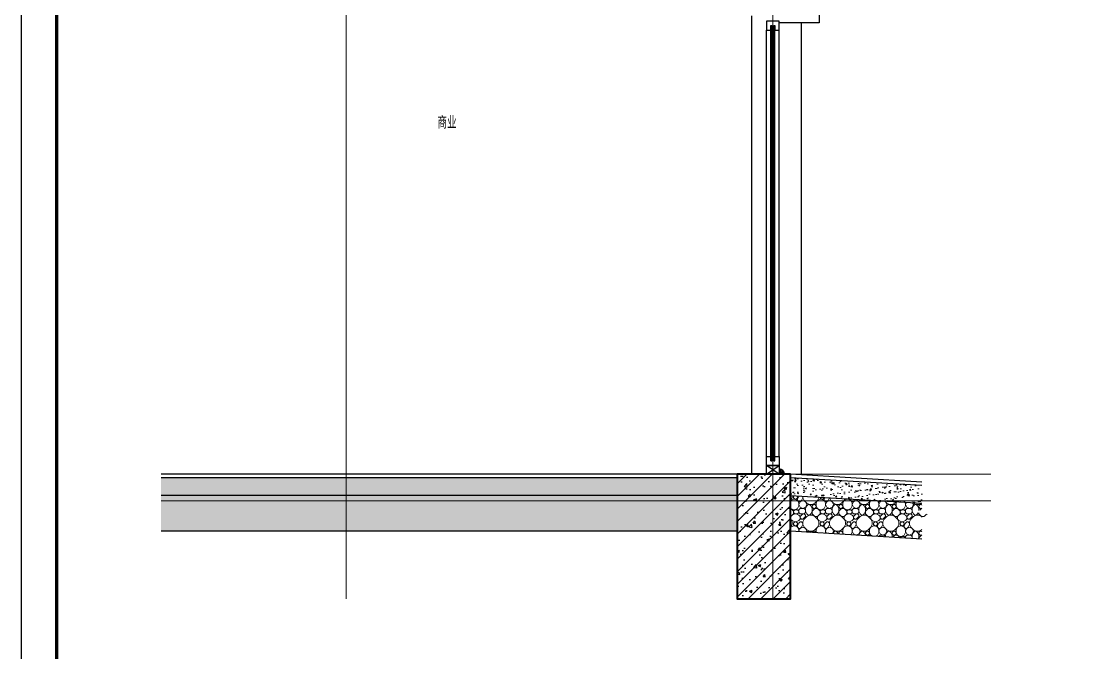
# Model space of a CAD drawing. Extents: x 1188826 to 1909461, y 608442 to 1651179.
# Drawn here: x 1278970 to 1284910, y 625686 to 629241 of the extents above; entities that cross this region are included whole.
import ezdxf

# ---------------------------------------------------------------- set-up
doc = ezdxf.new("R2010")
doc.units = 0
doc.header["$LTSCALE"] = 1000
doc.header["$MEASUREMENT"] = 0
doc.linetypes.add('ACAD_ISO10W100', pattern=[18.5, 12, -3, 0.5, -3])
doc.linetypes.add('DOTE', pattern=[2.42, 2, -0.2, 0.02, -0.2])
for name, color, linetype in [('A-HATC(填充)', 8, 'Continuous'), ('A-HATH(填充)', 8, 'Continuous'), ('A-LM-W(窗框)', 146, 'Continuous'), ('A-WA-M(面层)', 43, 'Continuous'), ('PUB_TEXT', 4, 'Continuous'), ('图框', 140, 'Continuous'), ('辅助线', 251, 'Continuous')]:
    doc.layers.add(name, color=color, linetype=linetype)
for name, color, linetype, lineweight in [('DOTE', 19, 'DOTE', 9), ('PUB_HATCH', 8, 'Continuous', 9), ('WALL', 9, 'Continuous', 40)]:
    doc.layers.add(name, color=color, linetype=linetype, lineweight=lineweight)
doc.styles.add('TXT', font='simplex.shx', dxfattribs={"width": 0.8, "bigfont": 'hztxt.shx'})

msp = doc.modelspace()

# ---------------------------------------------------------------- hatches: boundary and pattern name
at = {"layer": 'A-HATC(填充)'}
h = msp.add_hatch(dxfattribs=at)
h.set_pattern_fill('AR-SAND', color=256)
h.set_pattern_definition([(37.5, (1690050.151, 832758.1106), (-0.080001565, 2.447066187), [0, -1.9304, 0, -2.159, 0, -2.06375]), (7.5, (1690050.151, 832758.1106), (2.247616416, 3.584125503), [0, -1.0414, 0, -1.7399, 0, -0.66675]), (327.5, (1690048.5888, 832758.1106), (3.954961851, 0.007185923), [0, -0.635, 0, -2.286, 0, -2.9845]), (317.5, (1690048.5888, 832758.1106), (3.817782262, 1.114646616), [0, -0.3175, 0, -1.4986, 0, -1.7145])])
h.paths.add_polyline_path([(1283234.3, 626696.1), (1283234.3, 626691.1), (1283264.3, 626691.1, 0.414214), (1283234.3, 626721.1)])
at = {"layer": 'A-HATH(填充)'}
h = msp.add_hatch(dxfattribs=at)
h.set_pattern_fill('钢筋混凝土', color=256, scale=20, style=0)
h.set_pattern_definition([(45, (-29528.207, 9195.664), (-35.355339, 35.355339), []), (50, (-29528.21, 9195.66), (143.4520365, -12.550427), [15, -165]), (355, (-29528.2, 9195.66), (-27.750267, 150.438427), [12, -132]), (100.4514, (-29516.25, 9194.62), (115.701876, 137.887908), [12.748038, -140.228422]), (46.1842, (-29528.2, 9235.66), (213.44821, -33.103803), [22.5, -247.5]), (96.6356, (-29510.42, 9232.9), (186.93254, 194.823574), [19.122058, -210.3426]), (351.1842, (-29528.2, 9235.66), (186.93239, 194.82372), [18, -198]), (21, (-29508.21, 9225.66), (119.38141, -80.523778), [15, -165]), (326, (-29508.2, 9225.66), (48.663066, 145.030009), [12, -132]), (71.4514, (-29498.26, 9218.95), (168.044526, 64.5061), [12.748038, -140.228422]), (37.5, (-29528.207, 9195.664), (2.431971, 66.5787708), [0, -130.4, 0, -134, 0, -132.5]), (7.5, (-29528.21, 9195.664), (52.6139075, 78.8823424), [0, -76.4, 0, -127.4, 0, -50.5]), (327.5, (-29572.807, 9195.664), (106.7644872, -4.5109743), [0, -50, 0, -156, 0, -207]), (317.5, (-29592.81, 9195.66), (116.637234, 20.0209965), [0, -65, 0, -103.6, 0, -147])])
h.paths.add_polyline_path([(1283299.3, 626691.1), (1282999.3, 626691.1), (1282999.3, 625991.1), (1283299.3, 625991.1)])
at = {"layer": 'PUB_HATCH', "linetype": 'Continuous'}
h = msp.add_hatch(dxfattribs=at)
h.set_pattern_fill('混凝土', color=256, scale=10, style=0)
h.set_pattern_definition([(50, (801923.405, 262073.11), (71.726018, -6.2752135), [7.5, -82.5]), (355, (801923.405, 262073.11), (-13.875133, 75.219213), [6, -66]), (100.4514, (801929.38, 262072.59), (57.850938, 68.943954), [6.374019, -70.114211]), (46.1842, (801923.405, 262093.11), (106.724105, -16.551901), [11.25, -123.75]), (96.6356, (801932.3, 262091.73), (93.46627, 97.411787), [9.561029, -105.1713]), (351.1842, (801923.4, 262093.11), (93.466195, 97.41186), [9, -99]), (21, (801933.405, 262088.11), (59.690705, -40.261889), [7.5, -82.5]), (326, (801933.405, 262088.11), (24.331533, 72.5150045), [6, -66]), (71.4514, (801938.38, 262084.756), (84.022263, 32.25305), [6.374019, -70.114211]), (37.5, (801923.405, 262073.11), (1.2159855, 33.2893854), [0, -65.2, 0, -67, 0, -66.25]), (7.5, (801923.405, 262073.11), (26.3069537, 39.4411712), [0, -38.2, 0, -63.7, 0, -25.25]), (327.5, (801901.105, 262073.11), (53.3822436, -2.2554872), [0, -25, 0, -78, 0, -103.5]), (317.5, (801891.105, 262073.11), (58.318617, 10.0104982), [0, -32.5, 0, -51.8, 0, -73.5])])
h.paths.add_polyline_path([(1279757.5, 626671.1), (1279757.5, 626571.1), (1282999.3, 626571.1), (1282999.3, 626671.1)])
h = msp.add_hatch(dxfattribs=at)
h.set_pattern_fill('混凝土', color=256, scale=10, style=0)
h.set_pattern_definition([(50, (749967.32, 262073.11), (71.726018, -6.2752135), [7.5, -82.5]), (355, (749967.32, 262073.11), (-13.875133, 75.219213), [6, -66]), (100.4514, (749973.3, 262072.59), (57.850938, 68.943954), [6.374019, -70.114211]), (46.1842, (749967.32, 262093.11), (106.724105, -16.551901), [11.25, -123.75]), (96.6356, (749976.22, 262091.73), (93.46627, 97.411787), [9.561029, -105.1713]), (351.1842, (749967.32, 262093.11), (93.466195, 97.41186), [9, -99]), (21, (749977.32, 262088.11), (59.690705, -40.261889), [7.5, -82.5]), (326, (749977.32, 262088.11), (24.331533, 72.5150045), [6, -66]), (71.4514, (749982.296, 262084.756), (84.022263, 32.25305), [6.374019, -70.114211]), (37.5, (749967.321, 262073.11), (1.2159855, 33.2893854), [0, -65.2, 0, -67, 0, -66.25]), (7.5, (749967.32, 262073.11), (26.3069537, 39.4411712), [0, -38.2, 0, -63.7, 0, -25.25]), (327.5, (749945.021, 262073.11), (53.3822436, -2.2554872), [0, -25, 0, -78, 0, -103.5]), (317.5, (749935.02, 262073.11), (58.318617, 10.0104982), [0, -32.5, 0, -51.8, 0, -73.5])])
h.paths.add_polyline_path([(1283299.3, 626570.9), (1283299.3, 626671.1), (1284037.4, 626627.7), (1284037.4, 626527.5)])
h = msp.add_hatch(dxfattribs=at)
h.set_pattern_fill('卵石砌体', color=256, scale=20, style=0)
h.set_pattern_definition([(0, (802028.4, 262073.11), (0, 150), [7.5, -22.5, 7.5, -112.5]), (0, (802065.9, 262088.11), (0, 150), [7.5, -142.5]), (0, (801990.9, 262103.11), (0, 150), [15, -135]), (0, (801953.4, 262110.61), (0, 150), [22.5, -127.5]), (0, (802028.4, 262118.11), (0, 150), [15, -15, 22.5, -97.5]), (0, (802020.9, 262140.61), (0, 150), [22.5, -127.5]), (0, (801983.4, 262148.11), (0, 150), [22.5, -52.5, 22.5, -52.5]), (0, (801953.4, 262170.61), (0, 150), [22.5, -7.5, 7.5, -112.5]), (0, (802050.9, 262185.61), (0, 150), [7.5, -142.5]), (0, (802020.9, 262200.61), (0, 150), [15, -135]), (90, (801923.4, 262208.11), (-150, 9e-15), [15, -135]), (90, (801938.4, 262103.11), (-150, 9e-15), [7.5, -15, 22.5, -105]), (90, (801975.9, 262118.11), (-150, 9e-15), [30, -7.5, 7.5, -105]), (90, (801998.4, 262155.61), (-150, 9e-15), [22.5, -127.5]), (90, (802005.9, 262088.11), (-150, 9e-15), [15, -135]), (90, (802013.4, 262208.11), (-150, 9e-15), [15, -135]), (90, (802020.9, 262118.11), (-150, 9e-15), [15, -75, 7.5, -52.5]), (90, (802043.4, 262193.11), (-150, 9e-15), [7.5, -7.5, 7.5, -127.5]), (90, (802050.9, 262125.61), (-150, 9e-15), [15, -22.5, 15, -97.5]), (90, (802058.4, 262088.11), (-150, 9e-15), [15, -135]), (45, (801930.9, 262088.11), (9e-15, 150), [21.21315, -42.426404, 31.8198, -116.672678]), (45, (801923.4, 262088.11), (9e-15, 150), [21.213203, -190.91883]), (45, (802005.9, 262103.11), (9e-15, 150), [21.213203, -190.91883]), (45, (801990.9, 262178.11), (9e-15, 150), [21.213203, -190.91883]), (45, (802058.4, 262103.11), (9e-15, 150), [21.213203, -190.91883]), (45, (801930.9, 262118.11), (9e-15, 150), [10.6066, -201.52542]), (45, (801945.9, 262163.11), (9e-15, 150), [10.6066, -201.52542]), (45, (801960.9, 262110.61), (9e-15, 150), [10.6066, -201.52542]), (45, (801975.9, 262163.11), (9e-15, 150), [10.6066, -201.52542]), (45, (802020.9, 262133.11), (9e-15, 150), [10.6066, -201.52542]), (45, (802020.9, 262215.61), (9e-15, 150), [10.6066, -201.52542]), (45, (802035.9, 262200.61), (9e-15, 150), [10.6066, -201.52542]), (45, (802043.4, 262118.11), (9e-15, 150), [10.6066, -201.52542]), (45, (802050.9, 262080.61), (9e-15, 150), [10.6066, -201.52542]), (45, (802050.9, 262140.61), (9e-15, 150), [10.6066, -201.52542]), (45, (802050.9, 262215.61), (9e-15, 150), [10.6066, -201.52542]), (45, (802058.4, 262185.61), (9e-15, 150), [10.6066, -201.52542]), (135, (802028.4, 262200.61), (-150, 9e-15), [10.6066, -201.52542]), (135, (802043.4, 262215.61), (-150, 9e-15), [10.6066, -201.52542]), (135, (802050.9, 262185.61), (-150, 9e-15), [10.6066, -201.52542]), (135, (802073.4, 262215.61), (-150, 9e-15), [10.6066, -201.52542]), (135, (801998.4, 262163.11), (-150, 9e-15), [10.6066, -201.52542]), (135, (801983.4, 262148.11), (-150, 9e-15), [10.6066, -201.52542]), (135, (801938.4, 262110.61), (-150, 9e-15), [10.6066, -201.52542]), (135, (801953.4, 262110.61), (-150, 9e-15), [10.6066, -201.52542]), (135, (801968.4, 262163.11), (-150, 9e-15), [10.6066, -201.52542]), (135, (801938.4, 262140.61), (-150, 9e-15), [10.6066, -201.52542]), (135, (802028.4, 262118.11), (-150, 9e-15), [10.6066, -201.52542]), (135, (802050.9, 262133.11), (-150, 9e-15), [10.6066, -201.52542]), (135, (802058.4, 262103.11), (-150, 9e-15), [10.6066, -201.52542]), (135, (802058.4, 262118.11), (-150, 9e-15), [10.6066, -201.52542]), (135, (802065.9, 262088.11), (-150, 9e-15), [10.6066, -201.52542]), (135, (801945.9, 262178.11), (-150, 9e-15), [21.213203, -190.91883]), (135, (802020.9, 262133.11), (-150, 9e-15), [21.213203, -190.91883]), (135, (802013.4, 262080.61), (-150, 9e-15), [53.03301, -159.099024]), (26.565051, (801923.405, 262148.11), (149.999999, 1e-06), [16.77, -318.64018]), (26.565051, (801945.905, 262103.11), (149.999999, 1e-06), [16.77, -318.64018]), (26.565051, (801975.905, 262170.61), (149.999999, 1e-06), [16.77, -318.64018]), (26.565051, (802035.905, 262073.11), (149.999999, 1e-06), [16.77, -318.64018]), (26.565051, (802013.405, 262110.61), (149.999999, 1e-06), [16.77, -318.64018]), (26.565051, (802028.405, 262140.61), (149.999999, 1e-06), [16.77, -318.64018]), (26.565051, (802005.905, 262193.11), (149.999999, 1e-06), [16.77, -318.64018]), (26.565051, (802058.405, 262185.61), (149.999999, 1e-06), [16.77, -318.64018]), (63.434949, (801938.405, 262148.11), (1e-07, 150), [16.77, -318.64018]), (63.434949, (801938.405, 262155.61), (1e-07, 150), [16.77, -318.64018]), (63.434949, (801998.405, 262178.11), (1e-07, 150), [33.54, -301.87018]), (63.434949, (802050.905, 262170.61), (1e-07, 150), [16.77, -318.64018]), (63.434949, (802043.405, 262148.11), (1e-07, 150), [16.77, -318.64018]), (63.434949, (801968.405, 262118.11), (1e-07, 150), [16.77, -318.64018]), (63.434949, (802043.405, 262200.61), (1e-07, 150), [16.77, -318.64018]), (63.434949, (802065.905, 262193.11), (1e-07, 150), [16.77, -318.64018]), (116.565051, (801930.905, 262193.11), (-1e-06, 149.999999), [16.77, -318.64018]), (116.565051, (802013.405, 262073.11), (-1e-06, 149.999999), [16.77, -318.64018]), (116.565051, (801945.905, 262170.61), (-1e-06, 149.999999), [16.77, -318.64018]), (116.565051, (802058.405, 262155.61), (-1e-06, 149.999999), [16.77, -318.64018]), (116.565051, (802005.905, 262148.11), (-1e-06, 149.999999), [16.77, -318.64018]), (116.565051, (802050.905, 262178.11), (-1e-06, 149.999999), [16.77, -318.64018]), (116.565051, (801975.905, 262148.11), (-1e-06, 149.999999), [16.77, -318.64018]), (116.565051, (801945.905, 262118.11), (-1e-06, 149.999999), [16.77, -318.64018]), (153.434949, (801938.405, 262185.61), (-150, 1e-07), [16.77, -318.64018]), (153.434949, (801990.905, 262103.11), (-150, 1e-07), [16.77, -318.64018]), (153.434949, (801960.905, 262170.61), (-150, 1e-07), [16.77, -318.64018]), (153.434949, (802050.905, 262110.61), (-150, 1e-07), [16.77, -318.64018]), (153.434949, (802028.405, 262073.11), (-150, 1e-07), [16.77, -318.64018]), (153.434949, (802043.405, 262193.11), (-150, 1e-07), [16.77, -318.64018]), (153.434949, (802020.905, 262140.61), (-150, 1e-07), [16.77, -318.64018]), (153.434949, (801938.405, 262185.61), (-150, 1e-07), [16.77, -318.64018]), (153.434949, (802073.405, 262148.11), (-150, 1e-07), [16.77, -318.64018]), (243.434949, (801930.905, 262088.11), (-1e-07, -150), [16.77, -318.64018])])
h.paths.add_polyline_path([(1279757.5, 626571.1), (1279757.5, 626371.1), (1282999.3, 626371.1), (1282999.3, 626571.1)])
h = msp.add_hatch(dxfattribs=at)
h.set_pattern_fill('卵石砌体', color=256, scale=20, style=0)
h.set_pattern_definition([(0, (750072.32, 262073.11), (0, 150), [7.5, -22.5, 7.5, -112.5]), (0, (750109.82, 262088.11), (0, 150), [7.5, -142.5]), (0, (750034.82, 262103.11), (0, 150), [15, -135]), (0, (749997.32, 262110.61), (0, 150), [22.5, -127.5]), (0, (750072.32, 262118.11), (0, 150), [15, -15, 22.5, -97.5]), (0, (750064.82, 262140.61), (0, 150), [22.5, -127.5]), (0, (750027.32, 262148.11), (0, 150), [22.5, -52.5, 22.5, -52.5]), (0, (749997.32, 262170.61), (0, 150), [22.5, -7.5, 7.5, -112.5]), (0, (750094.82, 262185.61), (0, 150), [7.5, -142.5]), (0, (750064.82, 262200.61), (0, 150), [15, -135]), (90, (749967.32, 262208.11), (-150, 9e-15), [15, -135]), (90, (749982.32, 262103.11), (-150, 9e-15), [7.5, -15, 22.5, -105]), (90, (750019.82, 262118.11), (-150, 9e-15), [30, -7.5, 7.5, -105]), (90, (750042.32, 262155.61), (-150, 9e-15), [22.5, -127.5]), (90, (750049.82, 262088.11), (-150, 9e-15), [15, -135]), (90, (750057.32, 262208.11), (-150, 9e-15), [15, -135]), (90, (750064.82, 262118.11), (-150, 9e-15), [15, -75, 7.5, -52.5]), (90, (750087.32, 262193.11), (-150, 9e-15), [7.5, -7.5, 7.5, -127.5]), (90, (750094.82, 262125.61), (-150, 9e-15), [15, -22.5, 15, -97.5]), (90, (750102.32, 262088.11), (-150, 9e-15), [15, -135]), (45, (749974.82, 262088.11), (9e-15, 150), [21.21315, -42.426404, 31.8198, -116.672678]), (45, (749967.32, 262088.11), (9e-15, 150), [21.213203, -190.91883]), (45, (750049.82, 262103.11), (9e-15, 150), [21.213203, -190.91883]), (45, (750034.82, 262178.11), (9e-15, 150), [21.213203, -190.91883]), (45, (750102.32, 262103.11), (9e-15, 150), [21.213203, -190.91883]), (45, (749974.82, 262118.11), (9e-15, 150), [10.6066, -201.52542]), (45, (749989.82, 262163.11), (9e-15, 150), [10.6066, -201.52542]), (45, (750004.82, 262110.61), (9e-15, 150), [10.6066, -201.52542]), (45, (750019.82, 262163.11), (9e-15, 150), [10.6066, -201.52542]), (45, (750064.82, 262133.11), (9e-15, 150), [10.6066, -201.52542]), (45, (750064.82, 262215.61), (9e-15, 150), [10.6066, -201.52542]), (45, (750079.82, 262200.61), (9e-15, 150), [10.6066, -201.52542]), (45, (750087.32, 262118.11), (9e-15, 150), [10.6066, -201.52542]), (45, (750094.82, 262080.61), (9e-15, 150), [10.6066, -201.52542]), (45, (750094.82, 262140.61), (9e-15, 150), [10.6066, -201.52542]), (45, (750094.82, 262215.61), (9e-15, 150), [10.6066, -201.52542]), (45, (750102.32, 262185.61), (9e-15, 150), [10.6066, -201.52542]), (135, (750072.32, 262200.61), (-150, 9e-15), [10.6066, -201.52542]), (135, (750087.32, 262215.61), (-150, 9e-15), [10.6066, -201.52542]), (135, (750094.82, 262185.61), (-150, 9e-15), [10.6066, -201.52542]), (135, (750117.32, 262215.61), (-150, 9e-15), [10.6066, -201.52542]), (135, (750042.32, 262163.11), (-150, 9e-15), [10.6066, -201.52542]), (135, (750027.32, 262148.11), (-150, 9e-15), [10.6066, -201.52542]), (135, (749982.32, 262110.61), (-150, 9e-15), [10.6066, -201.52542]), (135, (749997.32, 262110.61), (-150, 9e-15), [10.6066, -201.52542]), (135, (750012.32, 262163.11), (-150, 9e-15), [10.6066, -201.52542]), (135, (749982.32, 262140.61), (-150, 9e-15), [10.6066, -201.52542]), (135, (750072.32, 262118.11), (-150, 9e-15), [10.6066, -201.52542]), (135, (750094.82, 262133.11), (-150, 9e-15), [10.6066, -201.52542]), (135, (750102.32, 262103.11), (-150, 9e-15), [10.6066, -201.52542]), (135, (750102.32, 262118.11), (-150, 9e-15), [10.6066, -201.52542]), (135, (750109.82, 262088.11), (-150, 9e-15), [10.6066, -201.52542]), (135, (749989.82, 262178.11), (-150, 9e-15), [21.213203, -190.91883]), (135, (750064.82, 262133.11), (-150, 9e-15), [21.213203, -190.91883]), (135, (750057.32, 262080.61), (-150, 9e-15), [53.03301, -159.099024]), (26.565051, (749967.32, 262148.11), (149.9999994, 1e-06), [16.77, -318.64018]), (26.565051, (749989.82, 262103.11), (149.9999994, 1e-06), [16.77, -318.64018]), (26.565051, (750019.82, 262170.61), (149.9999994, 1e-06), [16.77, -318.64018]), (26.565051, (750079.82, 262073.11), (149.9999994, 1e-06), [16.77, -318.64018]), (26.565051, (750057.32, 262110.61), (149.9999994, 1e-06), [16.77, -318.64018]), (26.565051, (750072.32, 262140.61), (149.9999994, 1e-06), [16.77, -318.64018]), (26.565051, (750049.82, 262193.11), (149.9999994, 1e-06), [16.77, -318.64018]), (26.565051, (750102.32, 262185.61), (149.9999994, 1e-06), [16.77, -318.64018]), (63.434949, (749982.32, 262148.11), (1e-07, 150), [16.77, -318.64018]), (63.434949, (749982.32, 262155.61), (1e-07, 150), [16.77, -318.64018]), (63.434949, (750042.32, 262178.11), (1e-07, 150), [33.54, -301.87018]), (63.434949, (750094.82, 262170.61), (1e-07, 150), [16.77, -318.64018]), (63.434949, (750087.32, 262148.11), (1e-07, 150), [16.77, -318.64018]), (63.434949, (750012.32, 262118.11), (1e-07, 150), [16.77, -318.64018]), (63.434949, (750087.32, 262200.61), (1e-07, 150), [16.77, -318.64018]), (63.434949, (750109.82, 262193.11), (1e-07, 150), [16.77, -318.64018]), (116.565051, (749974.82, 262193.11), (-1e-06, 149.9999994), [16.77, -318.64018]), (116.565051, (750057.32, 262073.11), (-1e-06, 149.9999994), [16.77, -318.64018]), (116.565051, (749989.82, 262170.61), (-1e-06, 149.9999994), [16.77, -318.64018]), (116.565051, (750102.32, 262155.61), (-1e-06, 149.9999994), [16.77, -318.64018]), (116.565051, (750049.82, 262148.11), (-1e-06, 149.9999994), [16.77, -318.64018]), (116.565051, (750094.82, 262178.11), (-1e-06, 149.9999994), [16.77, -318.64018]), (116.565051, (750019.82, 262148.11), (-1e-06, 149.9999994), [16.77, -318.64018]), (116.565051, (749989.82, 262118.11), (-1e-06, 149.9999994), [16.77, -318.64018]), (153.434949, (749982.32, 262185.61), (-150, 1e-07), [16.77, -318.64018]), (153.434949, (750034.82, 262103.11), (-150, 1e-07), [16.77, -318.64018]), (153.434949, (750004.82, 262170.61), (-150, 1e-07), [16.77, -318.64018]), (153.434949, (750094.82, 262110.61), (-150, 1e-07), [16.77, -318.64018]), (153.434949, (750072.32, 262073.11), (-150, 1e-07), [16.77, -318.64018]), (153.434949, (750087.32, 262193.11), (-150, 1e-07), [16.77, -318.64018]), (153.434949, (750064.82, 262140.61), (-150, 1e-07), [16.77, -318.64018]), (153.434949, (749982.32, 262185.61), (-150, 1e-07), [16.77, -318.64018]), (153.434949, (750117.32, 262148.11), (-150, 1e-07), [16.77, -318.64018]), (243.434949, (749974.82, 262088.11), (-1e-07, -150), [16.77, -318.64018])])
h.paths.add_polyline_path([(1283299.3, 626370.6), (1283299.3, 626570.9), (1284037.4, 626527.5), (1284037.4, 626494.1), (1283995.4, 626478.8), (1284079.4, 626464), (1284037.4, 626449.1), (1284037.4, 626327.1)])

# ---------------------------------------------------------------- linework, layer by layer
at = {"layer": 'A-LM-W(窗框)'}
for p, q in [((1283164.3, 626791.1), (1283164.3, 629191.1, 0)), ((1283188.3, 626766.1, 0), (1283188.3, 629191.1, 0)), ((1283194.3, 626766.1, 0), (1283194.3, 629191.1, 0)), ((1283204.3, 626766.1, 0), (1283204.3, 629191.1, 0)), ((1283210.3, 626766.1, 0), (1283210.3, 629191.1, 0)), ((1283234.3, 626791.1), (1283234.3, 629191.1, 0)), ((1283164.3, 626691.1), (1283234.3, 626741.1)), ((1283234.3, 626691.1), (1283164.3, 626741.1))]:
    msp.add_line(p, q, dxfattribs=at)
at = {"layer": 'A-LM-W(窗框)', "elevation": 0}
for points in [[(1283234.3, 629191.1), (1283234.3, 629241.1), (1283164.3, 629241.1), (1283164.3, 629191.1), (1283188.3, 629191.1), (1283188.3, 629216.1), (1283194.3, 629216.1), (1283194.3, 629191.1), (1283204.3, 629191.1), (1283204.3, 629216.1), (1283210.3, 629216.1), (1283210.3, 629191.1)], [(1283234.3, 626791.1), (1283234.3, 626741.1), (1283164.3, 626741.1), (1283164.3, 626791.1), (1283188.3, 626791.1), (1283188.3, 626766.1), (1283194.3, 626766.1), (1283194.3, 626791.1), (1283204.3, 626791.1), (1283204.3, 626766.1), (1283210.3, 626766.1), (1283210.3, 626791.1)]]:
    msp.add_lwpolyline(points, close=True, dxfattribs=at)
at = {"layer": 'A-LM-W(窗框)'}
msp.add_lwpolyline([(1283234.3, 626691.1), (1283164.3, 626691.1), (1283164.3, 626741.1), (1283234.3, 626741.1), (1283234.3, 626691.1)], dxfattribs=at)
at = {"layer": 'A-WA-M(面层)'}
for points in [[(1283229.3, 630301.1), (1283459.3, 630301.1), (1283459.3, 630081.1), (1283359.3, 630081.1), (1283359.3, 629451.1), (1283459.3, 629451.1), (1283459.3, 629231.1), (1283234.3, 629231.1)], [(1282999.3, 626691.1), (1279757.5, 626691.1)], [(1282999.3, 626671.1), (1279757.5, 626671.1)], [(1284037.4, 626647.7), (1283299.3, 626691.1)], [(1284037.4, 626627.7), (1283299.3, 626671.1)], [(1282999.3, 626571.1), (1279757.5, 626571.1)], [(1284037.4, 626527.5), (1283299.3, 626570.9)], [(1282999.3, 626371.1), (1279757.5, 626371.1)], [(1284037.4, 626327.1), (1283299.3, 626370.6)]]:
    msp.add_lwpolyline(points, dxfattribs=at)
msp.add_arc((1283234.3, 626691.1, 0), 30, 0, 90, dxfattribs=at)
at = {"layer": 'DOTE', "linetype": 'ACAD_ISO10W100', "ltscale": 100}
for p, q in [((1280799.3, 640191.1), (1280799.3, 625991.1)), ((1283199.3, 638091.1), (1283199.3, 625991.1)), ((1279757.5, 626691.1), (1284426.4, 626691.1)), ((1279757.5, 626541.1), (1284426.4, 626541.1))]:
    msp.add_line(p, q, dxfattribs=at)
at = {"layer": 'WALL'}
msp.add_lwpolyline([(1283299.3, 626691.1), (1282999.3, 626691.1), (1282999.3, 625991.1), (1283299.3, 625991.1)], close=True, dxfattribs=at)
at = {"layer": '图框'}
msp.add_lwpolyline([(1278969.8, 643151.8), (1278969.8, 622131.8), (1290849.8, 622131.8), (1290849.8, 643151.8)], close=True, dxfattribs=at)
at = {"layer": '图框', "const_width": 20}
msp.add_lwpolyline([(1279169.8, 642651.8), (1279169.8, 622331.8), (1290649.8, 622331.8), (1290649.8, 642651.8)], close=True, dxfattribs=at)
at = {"layer": '辅助线', "elevation": 0}
msp.add_lwpolyline([(1283079.3, 629271.1), (1283079.3, 626691.1)], dxfattribs=at)
at = {"layer": '辅助线'}
msp.add_lwpolyline([(1283359.3, 629231.1), (1283359.3, 626687.6)], dxfattribs=at)

# ---------------------------------------------------------------- texts
at = {"layer": 'PUB_TEXT', "color": 7, "style": 'TXT', "width": 0.7}
msp.add_text('商业', height=70, dxfattribs=at).set_placement((1281312.4, 628636, 0))

doc.saveas('drawing.dxf')
